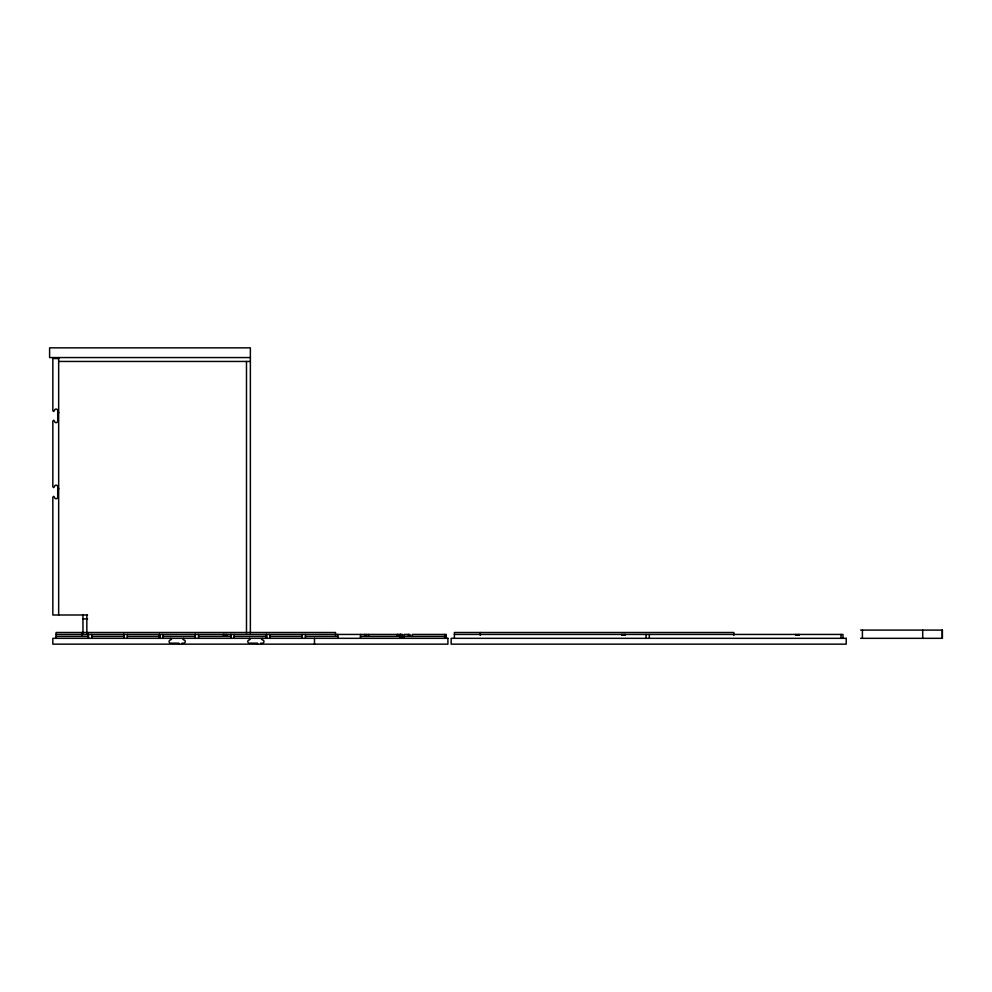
<?xml version="1.0" encoding="UTF-8"?>
<svg xmlns="http://www.w3.org/2000/svg" width="992" height="992" viewBox="0 0 992 992"><rect width="100%" height="100%" fill="white"/><g stroke="black" fill="none" stroke-linecap="round" stroke-linejoin="round"><path stroke-width="1.49" d="M183.669 638.327L182.85 639.133L183.669 639.939A1.624 1.624 0 0 1 185.281 641.564A1.624 1.624 0 0 1 183.669 643.176L182.044 643.176L182.044 644.155M262.359 638.327L261.541 639.133L262.359 639.939A1.624 1.624 0 0 1 263.971 641.564A1.624 1.624 0 0 1 262.359 643.176L260.735 643.176L260.735 644.155M250.368 357.566L49.6 357.566L49.6 347.845L250.368 347.845L250.368 633.119M58.664 358.534L52.836 358.534L52.836 410.676L53.642 411.482L54.461 410.676A1.624 1.624 0 0 1 56.073 409.051A1.624 1.624 0 0 1 57.697 410.676L57.697 412.288L58.664 412.288M58.664 361.448L250.368 361.448M58.664 412.932L57.697 412.932L57.697 421.03A1.624 1.624 0 0 1 56.073 422.654A1.624 1.624 0 0 1 54.461 421.03L53.642 420.224L52.836 421.03L52.836 486.774L53.642 487.58L54.461 486.774A1.624 1.624 0 0 1 56.073 485.15A1.624 1.624 0 0 1 57.697 486.774L57.697 488.386L58.664 488.386M58.664 489.044L57.697 489.044L57.697 497.128A1.624 1.624 0 0 1 56.073 498.753A1.624 1.624 0 0 1 54.461 497.128L53.642 496.322L52.836 497.128L52.836 615.003L87.581 615.003M82.956 618.896L87.581 618.896M860.622 630.094L942.4 630.094L942.4 638.327L860.622 638.327M56.073 634.434L402.566 634.434L402.566 638.327M454.386 634.434L842.977 634.434L842.977 638.327M223.498 634.582L226.734 634.682M397.395 634.582L400.632 634.682M621.798 634.682L625.047 634.582M795.696 634.682L798.932 634.682M223.498 634.942L226.734 634.942M397.395 634.83L400.632 634.942M621.798 634.942L625.047 634.83M795.696 634.942L798.932 634.942M223.498 635.078L226.734 635.078M397.395 635.078L400.632 635.078M621.798 635.078L625.047 635.078M795.696 635.078L798.932 635.078M226.734 635.178L223.498 635.314L223.498 634.434M400.632 635.314L397.395 635.314L397.395 634.434M621.798 635.178L625.047 635.178M795.696 635.178L798.932 635.178M56.073 636.38L88.462 636.38M91.698 636.38L124.074 636.38M127.323 636.38L159.7 636.38M162.936 636.38L195.325 636.38M198.561 636.38L230.938 636.38M234.186 636.38L266.563 636.38M269.799 636.38L302.188 636.38M305.424 636.38L337.801 636.38M360.468 636.38L400.954 636.38M404.19 636.38L444.664 636.38M88.462 637.67L87.817 637.67L87.866 634.434M124.074 637.67L123.529 634.434M159.7 637.67L159.228 634.434M400.954 637.67L400.309 637.67L400.396 634.434M249.401 638.327L250.207 639.133L249.401 639.939A1.624 1.624 0 0 0 247.777 641.564A1.624 1.624 0 0 0 249.401 643.176L257.498 643.176L257.498 644.155M170.711 638.327L171.517 639.133L170.711 639.939A1.624 1.624 0 0 0 169.086 641.564A1.624 1.624 0 0 0 170.711 643.176L178.808 643.176L178.808 644.155M942.239 630.094L942.239 638.327M922.709 630.094L922.709 638.327M862.408 630.094L862.408 638.327M841.03 634.434L841.03 638.327M798.932 634.434L798.932 635.388M795.696 634.434L795.696 635.388M733.844 635.413L733.844 632.499L454.386 632.499L454.386 638.327M649.326 634.434L649.326 638.327M646.09 634.434L646.09 638.327M625.047 634.434L625.047 635.388M621.798 634.434L621.798 635.388M480.289 632.499L480.289 635.413M446.288 638.327L446.288 634.434L412.288 634.434L412.288 636.38M444.664 634.434L444.664 638.327M410.018 636.38L410.018 634.434L404.19 634.434L404.19 638.327M408.406 634.434L408.406 636.38M400.954 634.434L400.954 638.327M400.855 637.67L400.731 634.434L400.47 637.67M368.565 634.434L368.565 636.38M366.308 634.434L366.308 636.38M364.684 634.434L364.684 636.38M360.468 634.434L360.468 638.327M337.801 634.434L337.801 638.327M335.544 635.413L335.544 632.499L56.073 632.499L56.073 638.327M314.489 638.327L314.489 644.155M305.424 634.434L305.424 638.327M302.188 634.434L302.188 638.327M269.799 634.434L269.799 638.327M266.563 634.434L266.563 638.327M266.464 634.434L266.464 637.67M246.487 361.448L246.487 633.194M234.186 634.434L234.186 638.327M230.938 634.434L230.938 638.327M230.714 634.434L230.714 637.67M226.734 634.434L226.734 635.388M198.561 634.434L198.561 638.327M195.325 634.434L195.325 638.327M195.102 634.434L195.102 637.67M195.015 634.434L195.015 637.67M162.936 634.434L162.936 638.327M159.7 634.434L159.7 638.327M159.476 634.434L159.476 637.67M159.39 634.434L159.29 637.67M127.323 634.434L127.323 638.327M124.074 634.434L124.074 638.327M123.777 634.434L123.851 637.67M91.698 634.434L91.698 638.327M88.462 634.434L88.462 638.327M88.238 634.434L88.238 637.67M87.978 634.434L88.04 637.67M86.837 615.003L86.837 633.752M82.956 615.003L82.956 633.752M81.989 632.499L81.989 635.413M58.664 357.566L58.664 615.003M447.913 638.327L52.836 638.327L52.836 644.155L447.913 644.155L447.913 638.327M846.213 638.327L451.149 638.327L451.149 644.155L846.213 644.155L846.213 638.327"/></g></svg>
